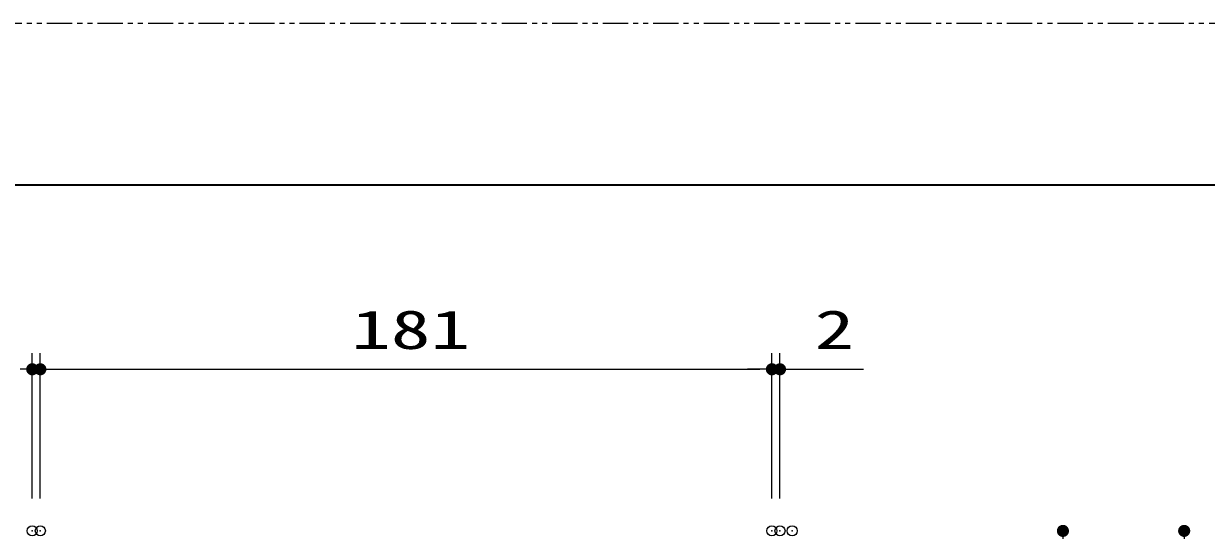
# Model space of a CAD drawing. Units: millimetres, scale not verified. Extents: x -1306 to 1306, y -607 to 607.
# Drawn here: x -537.5 to -244.9, y 468.6 to 594 of the extents above; entities that cross this region are included whole.
import ezdxf
from ezdxf.enums import TextEntityAlignment as Align

# ---------------------------------------------------------------- set-up
doc = ezdxf.new("R2010")
doc.units = ezdxf.units.MM
doc.header["$LTSCALE"] = 5
doc.header["$PDMODE"] = 32
doc.header["$PDSIZE"] = 2.5
doc.linetypes.add('USER1', pattern=[2.5, 1.25, -0.25, 0.25, -0.25, 0.25, -0.25])
for name, color, linetype, lineweight in [('0-3_陰線', 4, 'USER1', 9), ('1-1_寸法線', 3, 'Continuous', 13), ('1-4_DEFPOINTS', 7, 'Continuous', 5), ('1-5_0', 3, 'Continuous', 25), ('1-7_図面枠', 7, 'Continuous', 35)]:
    doc.layers.add(name, color=color, linetype=linetype, lineweight=lineweight)
doc.styles.add('ＭＳ ゴシック', font='')
doc.styles.get('ＭＳ ゴシック').set_extended_font_data('MS Gothic')

# ---------------------------------------------------------------- blocks, each defined once
blk = doc.blocks.new('_DOT')
at = {"layer": '1-5_0'}
blk.add_line((-2.5, 0), (-5, 0), dxfattribs=at)
for points in [[(0, 0), (-2.5, 0), (-2.48, 0.313)], [(0, 0), (-2.48, -0.313), (-2.5, 0)], [(0, 0), (-2.48, 0.313), (-2.421, 0.622)], [(0, 0), (-2.421, -0.622), (-2.48, -0.313)], [(0, 0), (-2.421, 0.622), (-2.324, 0.92)], [(0, 0), (-2.324, -0.92), (-2.421, -0.622)], [(0, 0), (-2.324, 0.92), (-2.191, 1.204)], [(0, 0), (-2.191, -1.204), (-2.324, -0.92)], [(0, 0), (-2.191, 1.204), (-2.023, 1.469)], [(0, 0), (-2.023, -1.469), (-2.191, -1.204)], [(0, 0), (-2.023, 1.469), (-1.822, 1.711)], [(0, 0), (-1.822, -1.711), (-2.023, -1.469)], [(0, 0), (-1.822, 1.711), (-1.594, 1.926)], [(0, 0), (-1.594, -1.926), (-1.822, -1.711)], [(0, 0), (-1.594, 1.926), (-1.34, 2.111)], [(0, 0), (-1.34, -2.111), (-1.594, -1.926)], [(0, 0), (-1.34, 2.111), (-1.064, 2.262)], [(0, 0), (-1.064, -2.262), (-1.34, -2.111)], [(0, 0), (-1.064, 2.262), (-0.773, 2.378)], [(0, 0), (-0.773, -2.378), (-1.064, -2.262)], [(0, 0), (-0.773, 2.378), (-0.468, 2.456)], [(0, 0), (-0.468, -2.456), (-0.773, -2.378)], [(0, 0), (-0.468, 2.456), (-0.157, 2.495)], [(0, 0), (-0.157, -2.495), (-0.468, -2.456)], [(0, 0), (-0.157, 2.495), (0.157, 2.495)], [(0, 0), (0.157, -2.495), (-0.157, -2.495)], [(0, 0), (0.157, 2.495), (0.468, 2.456)], [(0, 0), (0.468, 2.456), (0.773, 2.378)], [(0, 0), (0.773, 2.378), (1.064, 2.262)], [(0, 0), (1.064, 2.262), (1.34, 2.111)], [(0, 0), (1.34, 2.111), (1.594, 1.926)], [(0, 0), (1.594, 1.926), (1.822, 1.711)], [(0, 0), (1.822, 1.711), (2.023, 1.469)], [(0, 0), (2.023, 1.469), (2.191, 1.204)], [(0, 0), (2.191, 1.204), (2.324, 0.92)], [(0, 0), (2.324, 0.92), (2.421, 0.622)], [(0, 0), (2.421, 0.622), (2.48, 0.313)], [(0, 0), (2.48, 0.313), (2.5, 0)], [(0, 0), (0.468, -2.456), (0.157, -2.495)], [(0, 0), (0.773, -2.378), (0.468, -2.456)], [(0, 0), (1.064, -2.262), (0.773, -2.378)], [(0, 0), (1.34, -2.111), (1.064, -2.262)], [(0, 0), (1.594, -1.926), (1.34, -2.111)], [(0, 0), (1.822, -1.711), (1.594, -1.926)], [(0, 0), (2.023, -1.469), (1.822, -1.711)], [(0, 0), (2.191, -1.204), (2.023, -1.469)], [(0, 0), (2.324, -0.92), (2.191, -1.204)], [(0, 0), (2.421, -0.622), (2.324, -0.92)], [(0, 0), (2.48, -0.313), (2.421, -0.622)], [(0, 0), (2.5, 0), (2.48, -0.313)]]:
    blk.add_solid(points, dxfattribs=at)

msp = doc.modelspace()

# ---------------------------------------------------------------- linework, layer by layer
at = {"layer": '0-3_陰線'}
msp.add_line((387.036, 594), (-1292.964, 594), dxfattribs=at)
at = {"layer": '1-1_寸法線'}
for p, q in [((-535.361, 476.448), (-535.361, 512.448)), ((-533.361, 476.448), (-533.361, 512.448)), ((-533.361, 476.448), (-533.361, 512.448)), ((-352.361, 476.448), (-352.361, 512.448)), ((-352.361, 476.448), (-352.361, 512.448)), ((-350.361, 476.448), (-350.361, 512.448)), ((-533.361, 508.448), (-535.361, 508.448)), ((-530.361, 508.448), (-527.361, 508.448)), ((-530.361, 508.448), (-355.361, 508.448)), ((-355.361, 508.448), (-358.361, 508.448)), ((-352.361, 508.448), (-350.361, 508.448)), ((-347.361, 508.448), (-329.694, 508.448))]:
    msp.add_line(p, q, dxfattribs=at)
at = {"layer": '1-4_DEFPOINTS'}
for p in [(-533.361, 508.448), (-352.361, 508.448), (-350.361, 508.448), (-535.361, 468.448), (-533.361, 468.448), (-352.361, 468.448), (-352.361, 468.448), (-350.361, 468.448), (-347.361, 468.448), (-250.361, 468.448)]:
    msp.add_point(p, dxfattribs=at)
at = {"layer": '1-7_図面枠'}
msp.add_lwpolyline([(-1252.964, -554), (347.036, -554), (347.036, 554), (-1252.964, 554)], close=True, dxfattribs=at)

# ---------------------------------------------------------------- block references
at = {"layer": '1-1_寸法線', "xscale": 0.6, "yscale": 0.6}
for p in [(-535.361, 508.448), (-352.361, 508.448), (-352.361, 508.448)]:
    msp.add_blockref('_DOT', p, dxfattribs=at)
for p, rotation in [((-533.361, 508.448), 180), ((-533.361, 508.448), 180), ((-350.361, 508.448), 180), ((-280.361, 468.448), 90), ((-250.361, 468.448), 90)]:
    msp.add_blockref('_DOT', p, dxfattribs=dict(at, rotation=rotation))

# ---------------------------------------------------------------- texts
at = {"layer": '1-1_寸法線', "style": 'ＭＳ ゴシック', "width": 1.5}
for s, p in [('181', (-456.432, 510.597)), ('2', (-341.789, 510.597))]:
    msp.add_text(s, height=9.604, dxfattribs=at).set_placement(p, align=Align.BOTTOM_LEFT)

doc.saveas('drawing.dxf')
